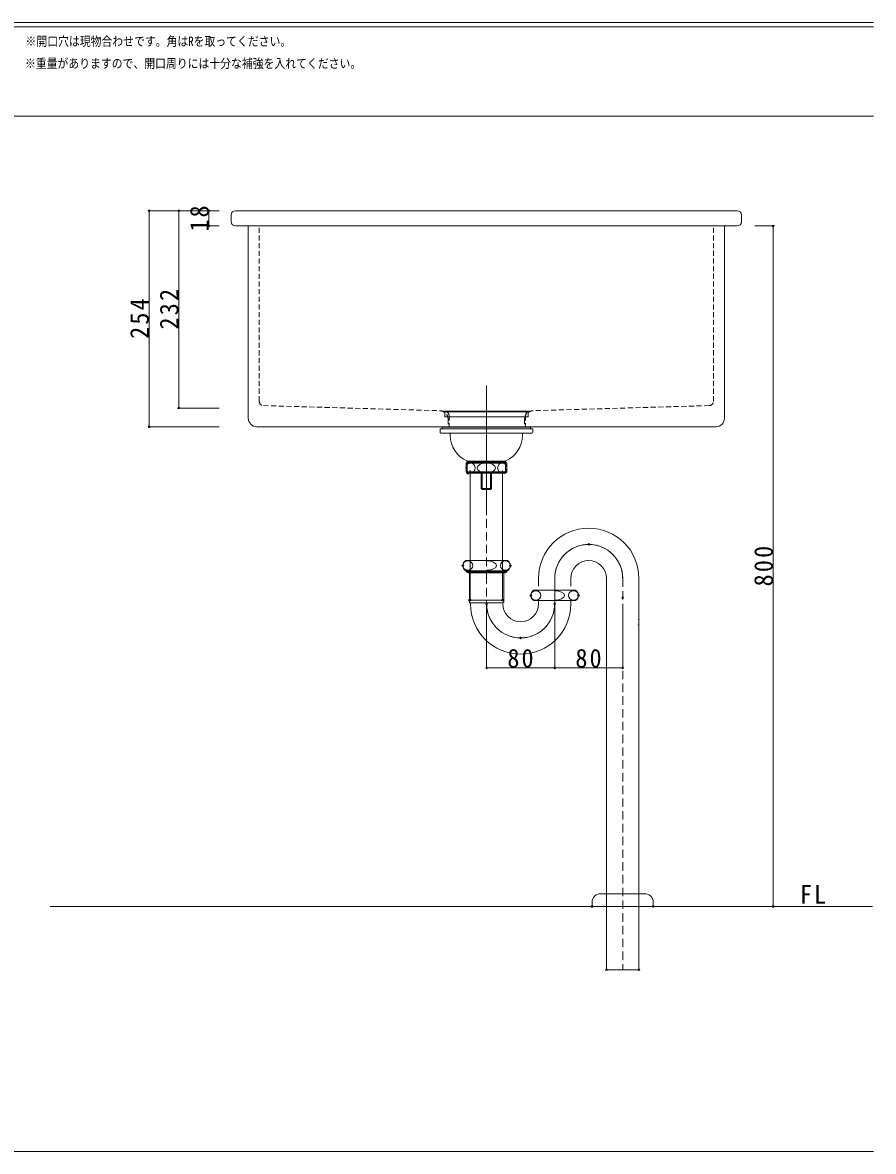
# Model space of a CAD drawing. Units: millimetres, scale not verified. Extents: x -1040 to 1002, y -687 to 676.
# Drawn here: x 2 to 1002, y -687 to 640 of the extents above; entities that cross this region are included whole.
import ezdxf
from ezdxf.enums import TextEntityAlignment as Align

# ---------------------------------------------------------------- set-up
doc = ezdxf.new("R2010")
doc.units = ezdxf.units.MM
doc.header["$LTSCALE"] = 5
doc.header["$PDMODE"] = 32
doc.header["$PDSIZE"] = 2
doc.linetypes.add('DASHED1', pattern=[1.8, 1.2, -0.6])
doc.linetypes.add('DASHED2', pattern=[3, 2, -1])
doc.layers.add('F-0', color=7, linetype='Continuous', lineweight=15)
doc.styles.add('ＭＳ ゴシック', font='')
doc.styles.get('ＭＳ ゴシック').set_extended_font_data('MS Gothic')

msp = doc.modelspace()

# ---------------------------------------------------------------- linework, layer by layer
at = {"layer": 'F-0'}
for p, q in [((1002.034, 640.036), (-1002.086, 640.036)), ((1002.034, 635.036), (-1002.086, 635.036)), ((1002.034, 530.036), (-1002.086, 530.036)), ((150.429, 418.896), (150.429, 164.896)), ((150.429, 418.896), (232.641, 418.896)), ((185.233, 418.896), (185.233, 186.896)), ((185.233, 418.896), (232.641, 418.896)), ((220.801, 418.896), (220.801, 400.896)), ((220.801, 418.896), (232.641, 418.896)), ((246.922, 405.896), (246.922, 413.896)), ((251.922, 418.896), (841.922, 418.896)), ((846.922, 405.896), (846.922, 413.896)), ((220.801, 400.896), (232.641, 400.896)), ((251.922, 400.896), (841.922, 400.896)), ((266.922, 174.896), (266.922, 400.896)), ((826.922, 174.896), (826.922, 400.896)), ((884.149, 400.896), (862.424, 400.896)), ((884.149, 400.896), (884.149, -399.1)), ((546.922, 213.508), (546.922, 101.925)), ((546.922, 201.098), (546.922, 69.91)), ((185.233, 186.896), (232.641, 186.896)), ((495.922, 183.067), (495.922, 182.567)), ((495.922, 183.067), (597.922, 183.067)), ((495.922, 182.567), (597.922, 182.567)), ((497.922, 182.565), (497.922, 176.567)), ((497.922, 176.567), (595.922, 176.567)), ((595.922, 182.565), (595.922, 176.567)), ((597.922, 183.067), (597.922, 182.567)), ((150.429, 164.896), (232.641, 164.896)), ((816.922, 164.896), (276.922, 164.896)), ((492.422, 162.196), (492.422, 158.396)), ((492.622, 162.396), (601.222, 162.396)), ((494.922, 164.396), (494.922, 162.396)), ((497.422, 164.896), (596.422, 164.896)), ((497.922, 164.896), (595.922, 164.896)), ((601.422, 162.196), (601.422, 158.396)), ((493.422, 157.396), (600.422, 157.396)), ((504.422, 156.396), (504.422, 154.596)), ((589.422, 156.396), (589.422, 154.596)), ((524.499, 123.396), (523.02, 121.917)), ((523.02, 121.917), (523.02, 111.875)), ((523.02, 121.917), (570.823, 121.917)), ((524.499, 124.564), (569.344, 124.564)), ((524.499, 123.903), (524.499, 123.396)), ((524.499, 123.396), (569.344, 123.396)), ((524.499, 123.396), (524.499, 110.396)), ((525.619, 122.396), (568.202, 122.396)), ((546.91, 127.396), (546.91, 105.396)), ((546.91, 127.396), (546.91, 75.481)), ((569.344, 123.903), (569.344, 123.396)), ((569.344, 123.396), (570.823, 121.917)), ((569.344, 123.396), (569.344, 110.396)), ((570.823, 121.917), (570.823, 111.875)), ((524.499, 110.396), (523.02, 111.875)), ((523.02, 111.875), (570.823, 111.875)), ((524.499, 110.396), (569.344, 110.396)), ((525.172, 111.096), (525.172, 110.396)), ((525.172, 111.096), (568.672, 111.096)), ((568.672, 110.396), (525.172, 110.396)), ((525.619, 110.396), (568.202, 110.396)), ((527.872, 111.096), (527.872, 113.644)), ((527.872, 111.096), (527.872, -38.904)), ((540.922, 92.091), (540.922, 110.396)), ((551.977, 110.396), (551.977, 91.146)), ((552.922, 92.091), (552.922, 110.396)), ((565.972, 111.096), (565.972, 113.553)), ((565.972, 111.096), (565.972, -38.904)), ((568.672, 111.096), (568.672, 110.396)), ((569.344, 110.396), (570.823, 111.875)), ((552.922, 92.091), (540.922, 92.091)), ((541.867, 91.146), (551.977, 91.146)), ((551.977, 91.146), (552.922, 92.091)), ((527.872, 59.596), (527.872, 11.096)), ((565.972, 59.596), (565.972, 11.096)), ((547.247, 7.596), (522.747, 7.596)), ((547.247, 7.596), (571.747, 7.596)), ((522.747, -4.404), (547.247, -4.404)), ((523.345, -4.404), (523.345, -5.704)), ((523.345, -5.704), (547.247, -5.704)), ((523.345, -5.704), (525.424, -6.904)), ((524.824, -6.557), (524.824, -4.404)), ((525.424, -6.904), (547.247, -6.904)), ((527.047, -40.904), (527.047, -6.904)), ((571.747, -4.404), (547.247, -4.404)), ((571.148, -5.704), (547.247, -5.704)), ((569.07, -6.904), (547.247, -6.904)), ((567.447, -40.904), (567.447, -6.904)), ((571.148, -5.704), (569.07, -6.904)), ((569.669, -6.557), (569.669, -4.404)), ((571.148, -4.404), (571.148, -5.704)), ((608.197, -13.404), (608.197, -22.704)), ((608.197, -13.404), (608.197, -22.704)), ((627.247, -43.404), (627.247, -13.404)), ((627.247, -43.404), (627.247, -13.404)), ((646.297, -13.404), (646.297, -22.704)), ((646.297, -13.404), (646.297, -22.704)), ((688.197, -13.404), (688.197, -62.011)), ((726.297, -13.304), (726.297, -62.011)), ((527.872, -38.904), (565.972, -38.904)), ((627.247, -27.404), (602.747, -27.404)), ((602.747, -39.404), (627.247, -39.404)), ((608.197, -43.404), (608.197, -39.404)), ((627.247, -27.404), (651.747, -27.404)), ((651.747, -39.404), (627.247, -39.404)), ((646.297, -43.404), (646.297, -39.404)), ((528.122, -42.307), (547.247, -42.307)), ((566.372, -42.307), (547.247, -42.307)), ((547.247, -118.54), (547.247, -43.404)), ((627.247, -118.54), (627.247, -43.404)), ((707.247, -118.54), (707.247, -43.404)), ((688.197, -62.011), (688.197, -451.33)), ((726.297, -451.33), (726.297, -62.011)), ((547.247, -118.54), (627.247, -118.54)), ((627.247, -118.54), (707.247, -118.54)), ((681.247, -384.1), (707.247, -384.1)), ((733.247, -384.1), (707.247, -384.1)), ((743.247, -394.1), (743.247, -399.1)), ((1000.967, -399.1), (34.013, -399.1)), ((743.247, -399.1), (707.247, -399.1)), ((884.149, -399.1), (862.424, -399.1)), ((688.197, -451.33), (688.197, -473.404)), ((726.297, -451.33), (726.297, -473.404)), ((707.247, -473.404), (688.197, -473.404)), ((707.247, -473.404), (726.297, -473.404)), ((-1002.086, -687.064), (1002.034, -687.064))]:
    msp.add_line(p, q, dxfattribs=at)
at = {"layer": 'F-0', "linetype": 'DASHED1'}
for p, q in [((279.922, 194.754), (279.922, 400.896)), ((813.922, 194.754), (813.922, 400.896)), ((284.777, 189.756), (492.211, 183.754)), ((809.067, 189.756), (601.633, 183.754)), ((501.922, 173.758), (501.922, 164.896)), ((503.037, 178.068), (503.037, 164.896)), ((591.922, 173.758), (591.922, 164.896)), ((593.037, 178.068), (593.037, 164.896))]:
    msp.add_line(p, q, dxfattribs=at)
at = {"layer": 'F-0', "linetype": 'DASHED2'}
for p, q in [((546.922, 116.096), (546.922, 6.096)), ((627.297, -13.404), (627.297, -22.704))]:
    msp.add_line(p, q, dxfattribs=at)
at = {"layer": 'F-0'}
for points in [[(494.922, 164.396), (598.922, 164.396), (598.922, 162.396)], [(541.867, 110.396), (541.867, 91.146), (540.922, 92.091)], [(671.247, -394.1), (671.247, -399.1), (707.247, -399.1)]]:
    msp.add_lwpolyline(points, dxfattribs=at)
at = {"layer": 'F-0', "linetype": 'DASHED2'}
for points in [[(546.922, 116.096), (546.922, -9.551), (546.922, -43.404)], [(707.297, -13.304), (707.297, -62.011), (707.297, -473.404)]]:
    msp.add_lwpolyline(points, dxfattribs=at)
at = {"layer": 'F-0'}
for centre, radius, start, end in [((251.922, 413.896), 5, 90, 180), ((841.922, 413.896), 5, 0, 90), ((251.922, 405.896), 5, 180, 270), ((841.922, 405.896), 5, 270, 0), ((276.922, 174.896), 10, 180, 270), ((816.922, 174.896), 10, 270, 0), ((492.622, 162.196), 0.2, 90, 180), ((497.422, 164.396), 0.5, 90, 180), ((596.422, 164.396), 0.5, 0, 90), ((601.222, 162.196), 0.2, 0, 90), ((493.422, 158.396), 1, 180, 270), ((503.422, 156.396), 1, 0, 90), ((536.922, 154.596), 32.5, 180, 246.37983), ((556.922, 154.596), 32.5, 293.62017, 0), ((590.422, 156.396), 1, 90, 180), ((600.422, 158.396), 1, 270, 0), ((530.91, 116.396), 8, 131.40962, 228.59038), ((523.499, 123.903), 1, 0, 66.37983), ((562.91, 116.396), 8, 311.40962, 48.59038), ((570.344, 123.903), 1, 113.62017, 180), ((667.247, -13.404), 59.05, 0, 180), ((667.247, -13.404), 40, 0, 180), ((526.14, 1.596), 6.893, 119.48713, 240.51287), ((568.354, 1.596), 6.893, 299.48713, 60.51287), ((667.247, -13.404), 20.95, 0, 180), ((606.14, -33.404), 6.893, 119.48713, 240.51287), ((648.354, -33.404), 6.893, 299.48713, 60.51287), ((529.047, -40.904), 2, 180, 224.56131), ((526.197, -43.71), 2, 0, 44.56131), ((587.247, -43.404), 59.05, 180, 0), ((587.247, -43.404), 40, 180, 0), ((568.297, -43.71), 2, 135.43869, 180), ((587.247, -43.404), 20.95, 180, 0), ((565.447, -40.904), 2, 315.43869, 0), ((716.772, -83.693), 23.681, 66.28332, 68.12053), ((716.772, -89.693), 23.681, 66.28332, 68.12053), ((681.247, -394.1), 10, 90, 180), ((733.247, -394.1), 10, 0, 90)]:
    msp.add_arc(centre, radius, start, end, dxfattribs=at)
at = {"layer": 'F-0', "linetype": 'DASHED1'}
for centre, radius, start, end in [((284.922, 194.754), 5, 180, 268.34269), ((808.922, 194.754), 5, 271.65731, 0), ((491.922, 173.758), 10, 0, 88.34269), ((498.037, 178.068), 5, 0, 88.6832), ((601.922, 173.758), 10, 91.65731, 180), ((598.037, 178.068), 5, 91.3168, 180)]:
    msp.add_arc(centre, radius, start, end, dxfattribs=at)
at = {"layer": 'F-0', "linetype": 'DASHED2'}
for centre, start, end in [((667.247, -13.404), 0, 180), ((587.247, -43.404), 180, 0)]:
    msp.add_arc(centre, 39.95, start, end, dxfattribs=at)
at = {"layer": 'F-0'}
for centre, major_axis, ratio in [((528.267, 116.396), (0, -6), 0.892761), ((546.91, 116.396), (10.665, 0), 0.562569), ((565.554, 116.396), (0, -6), 0.892761), ((525.096, 1.596), (-5.849, 0), 0.940262), ((569.397, 1.596), (5.849, 0), 0.940262), ((605.096, -33.404), (-5.849, 0), 0.940262), ((649.397, -33.404), (5.849, 0), 0.940262)]:
    msp.add_ellipse(centre, major_axis=major_axis, ratio=ratio, dxfattribs=at)
for centre, major_axis, start_param, end_param in [((547.247, 1.596), (-11.565, 0), 1.57079633, 4.71238898), ((547.247, 1.596), (11.565, 0), 4.71238898, 7.85398163), ((627.247, -33.404), (11.565, 0), 4.71238898, 7.85398163), ((627.247, -33.404), (-11.565, 0), 1.57079633, 4.71238898)]:
    msp.add_ellipse(centre, major_axis=major_axis, ratio=0.475571, start_param=start_param, end_param=end_param, dxfattribs=at)
for p in [(150.429, 418.896), (185.233, 418.896), (220.801, 418.896), (220.801, 400.896), (884.149, 400.896), (185.233, 186.896), (150.429, 164.896), (525.172, 111.096), (525.172, 111.096), (525.172, 110.396), (568.672, 111.096), (667.247, 26.596), (667.247, 26.596), (519.247, 1.596), (575.247, 1.596), (527.047, -38.904), (527.872, -38.904), (565.972, -38.904), (599.247, -33.404), (655.247, -33.404), (707.247, -36.162), (547.247, -43.404), (627.247, -43.404), (587.247, -83.404), (547.247, -118.54), (627.247, -118.54), (707.247, -118.54), (671.247, -399.1), (743.247, -399.1), (884.149, -399.1), (688.197, -473.404), (726.297, -473.404), (726.297, -473.404)]:
    msp.add_point(p, dxfattribs=at)

# ---------------------------------------------------------------- texts
at = {"layer": 'F-0', "style": 'ＭＳ ゴシック', "width": 0.85}
for s, p in [('※開口穴は現物合わせです。角はRを取ってください。', (5.087, 609.263)), ('※重量がありますので、開口周りには十分な補強を入れてください。', (4.402, 583.226))]:
    msp.add_text(s, height=11, dxfattribs=at).set_placement(p, align=Align.BOTTOM_LEFT)
at = {"layer": 'F-0', "color": 3, "char_height": 21.99, "attachment_point": 7, "rotation": 90, "style": 'ＭＳ ゴシック'}
for s, insert in [('\\T1.17;\\W0.95;18', (220.801, 394.271)), ('\\T1.18;\\W0.95;232', (185.233, 279.146)), ('\\T1.18;\\W0.95;254', (150.429, 268.146)), ('\\T1.18;\\W0.95;800', (884.149, -22.852))]:
    msp.add_mtext(s, dxfattribs=dict(at, insert=insert))
at = {"layer": 'F-0', "color": 3, "char_height": 21.99, "attachment_point": 7, "style": 'ＭＳ ゴシック'}
for s, insert in [('\\T1.17;\\W0.95;80', (571.622, -118.54)), ('\\T1.17;\\W0.95;80', (651.622, -118.54)), ('\\T1.17;\\W0.95;FL', (915.51, -395.83))]:
    msp.add_mtext(s, dxfattribs=dict(at, insert=insert))

doc.saveas('drawing.dxf')
